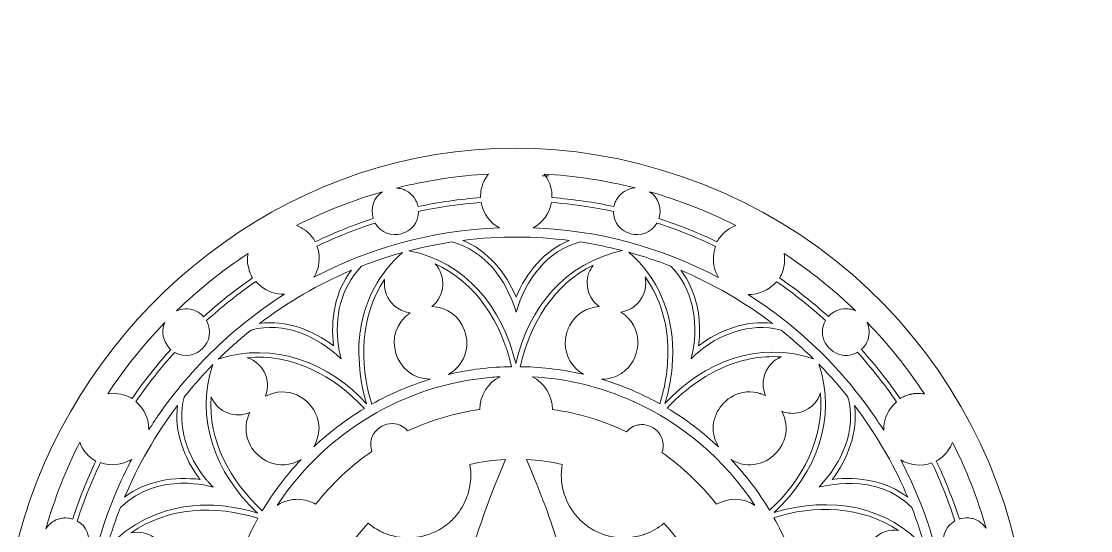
# Model space of a CAD drawing. Header units: inches. Extents: x 45 to 4631, y -57 to 970.
# Drawn here: x 1922 to 2822, y 542 to 970 of the extents above; entities that cross this region are included whole.
import ezdxf

# ---------------------------------------------------------------- set-up
doc = ezdxf.new("R2010")
doc.units = ezdxf.units.IN
doc.header["$MEASUREMENT"] = 0
doc.layers.add('_U+0421_U+043B_U+043E_U+0439 1', color=7, linetype='Continuous')

msp = doc.modelspace()

# ---------------------------------------------------------------- linework, layer by layer
at = {"layer": '_U+0421_U+043B_U+043E_U+0439 1', "color": 1, "lineweight": 9, "true_color": 0xff0000}
for points, knots in [([(2713.02, 217.21), (2713.59, 218.2), (2714.15, 219.19), (2714.71, 220.18), (2742.94, 270.35), (2760.75, 325.74), (2767.24, 382.56), (2767.25, 382.59), (2767.25, 382.62), (2767.25, 382.65), (2790.21, 583.8), (2669.97, 774.45), (2477.55, 840.09), (2096.94, 970.42), (1748.19, 540.3), (1981.29, 191.94), (2105.06, 6.96), (2350.14, -56.64), (2550.94, 55.96), (2550.94, 55.96), (2550.94, 55.96), (2550.94, 55.96), (2550.94, 55.96), (2550.94, 55.96), (2550.94, 55.96), (2617.46, 93.27), (2673.56, 147.95), (2712.78, 216.78), (2712.78, 216.79), (2712.79, 216.79), (2712.79, 216.79), (2712.87, 216.93), (2712.95, 217.07), (2713.02, 217.21)], [0, 0, 0, 0, 1, 1, 1, 2, 2, 2, 3, 3, 3, 4, 4, 4, 5, 5, 5, 6, 6, 6, 7, 7, 7, 8, 8, 8, 9, 9, 9, 10, 10, 10, 11, 11, 11, 11]), ([(3411.19, 839.48), (3411.19, 839.48), (3411.19, 839.48), (3411.19, 839.48), (3347.41, 861.91), (3279.13, 869.25), (3212.44, 860.05), (3212.44, 860.05), (3212.44, 860.05), (3212.44, 860.05), (2860.2, 812.45), (2709.42, 381.09), (2963.88, 126.54), (2992.06, 98.35), (3023.78, 74.09), (3058.52, 54.57), (3058.56, 54.53), (3063.87, 51.61), (3063.92, 51.59), (3063.92, 51.59), (3085.75, 39.28), (3114.75, 28.2), (3114.75, 28.2), (3114.75, 28.2), (3114.75, 28.2), (3232.08, -16.65), (3367.81, -8.37), (3481.15, 55.72), (3481.15, 55.72), (3481.15, 55.72), (3481.15, 55.72), (3481.15, 55.72), (3481.15, 55.72), (3481.15, 55.72), (3511.74, 72.86), (3539.25, 94.21), (3539.75, 95.21), (3580.15, 127.6), (3615.67, 168.19), (3643.36, 216.72), (3643.37, 216.72), (3643.37, 216.73), (3643.37, 216.73), (3643.4, 216.78), (3643.43, 216.84), (3643.46, 216.9), (3644.08, 217.97), (3644.69, 219.05), (3645.3, 220.13), (3672.44, 268.3), (3691.2, 323.69), (3697.95, 382.73), (3697.95, 382.74), (3697.96, 382.76), (3697.96, 382.77), (3697.96, 382.78), (3697.96, 382.78), (3697.96, 382.78), (3720.98, 584.3), (3600.31, 773.54), (3411.19, 839.48)], [0, 0, 0, 0, 1, 1, 1, 2, 2, 2, 3, 3, 3, 4, 4, 4, 5, 5, 5, 6, 6, 6, 7, 7, 7, 8, 8, 8, 9, 9, 9, 10, 10, 10, 11, 11, 11, 12, 12, 12, 13, 13, 13, 14, 14, 14, 15, 15, 15, 16, 16, 16, 17, 17, 17, 18, 18, 18, 19, 19, 19, 20, 20, 20, 20]), ([(2315.09, 842.15), (2314.79, 841.77), (2314.24, 841.04), (2313.81, 840.42), (2313.81, 840.42), (2313.81, 840.42), (2313.81, 840.42), (2313.81, 840.42), (2313.81, 840.42), (2313.81, 840.42), (2313.68, 840.24), (2313.55, 840.06), (2313.43, 839.88), (2313.43, 839.88), (2313.43, 839.88), (2313.43, 839.88), (2312.84, 838.98), (2312.29, 838.02), (2311.84, 837.17), (2311.84, 837.17), (2311.84, 837.17), (2311.84, 837.17), (2311.71, 836.91), (2311.57, 836.66), (2311.45, 836.39), (2311.45, 836.39), (2311.45, 836.39), (2311.45, 836.39), (2310, 833.3), (2308.97, 830.08), (2308.6, 826.35), (2308.46, 826), (2308.46, 822.7), (2308.47, 822.33), (2291.16, 821.02), (2273.08, 818.45), (2255.85, 814.76), (2255.6, 815.76), (2255.45, 816.68), (2254.68, 818.48), (2254.68, 818.48), (2254.68, 818.48), (2254.68, 818.48), (2254.34, 819.29), (2253.83, 820.28), (2253.52, 820.8), (2253.52, 820.8), (2253.52, 820.8), (2253.52, 820.8), (2253.24, 821.28), (2252.54, 822.31), (2252.5, 822.37), (2252.5, 822.37), (2252.5, 822.37), (2252.5, 822.37), (2252.4, 822.53), (2251.93, 823.13), (2251.43, 823.7), (2251.43, 823.85), (2248.55, 826.58), (2247.57, 827.07), (2247.1, 827.55), (2244.44, 828.79), (2243.78, 829.05), (2243.78, 829.07), (2242.23, 829.58), (2242.22, 829.58), (2240.7, 830.03), (2239.16, 830.29), (2237.78, 830.38), (2263.23, 836.79), (2289.09, 840.7), (2315.09, 842.15)], [0, 0, 0, 0, 1, 1, 1, 2, 2, 2, 3, 3, 3, 4, 4, 4, 5, 5, 5, 6, 6, 6, 7, 7, 7, 8, 8, 8, 9, 9, 9, 10, 10, 10, 11, 11, 11, 12, 12, 12, 13, 13, 13, 14, 14, 14, 15, 15, 15, 16, 16, 16, 17, 17, 17, 18, 18, 18, 19, 19, 19, 20, 20, 20, 21, 21, 21, 22, 22, 22, 23, 23, 23, 24, 24, 24, 24]), ([(2438.48, 830.45), (2435.16, 830.24), (2432.82, 829.38), (2429.95, 827.83), (2429.95, 827.83), (2425.77, 825.66), (2422.96, 820.96), (2422.96, 820.96), (2422.96, 820.96), (2422.96, 820.96), (2422.82, 820.74), (2422.71, 820.5), (2422.58, 820.27), (2422.58, 820.27), (2422.58, 820.27), (2422.58, 820.27), (2421.96, 819.13), (2421.42, 817.85), (2421.07, 816.72), (2421.07, 816.72), (2421.06, 816.79), (2420.57, 814.8), (2404.06, 818.32), (2386.56, 820.92), (2368.48, 822.3), (2368.48, 825.83), (2368.27, 828.54), (2367.21, 832.03), (2367.21, 832.03), (2367.21, 832.03), (2367.21, 832.03), (2366.92, 832.99), (2366.62, 833.82), (2366.3, 834.6), (2366.3, 834.63), (2365.85, 835.65), (2365.84, 835.68), (2365.84, 835.68), (2365.84, 835.68), (2365.84, 835.68), (2365.19, 837.13), (2364.4, 838.55), (2363.54, 839.85), (2363.54, 839.85), (2363.54, 839.85), (2363.54, 839.85), (2363.39, 840.08), (2363.23, 840.31), (2363.06, 840.54), (2373.07, 840.54), (2353.06, 840.54), (2363.06, 840.54), (2362.69, 841.08), (2362.02, 841.96), (2361.88, 842.13), (2386.92, 840.71), (2412.23, 837.01), (2438.48, 830.45)], [0, 0, 0, 0, 1, 1, 1, 2, 2, 2, 3, 3, 3, 4, 4, 4, 5, 5, 5, 6, 6, 6, 7, 7, 7, 8, 8, 8, 9, 9, 9, 10, 10, 10, 11, 11, 11, 12, 12, 12, 13, 13, 13, 14, 14, 14, 15, 15, 15, 16, 16, 16, 17, 17, 17, 18, 18, 18, 19, 19, 19, 19]), ([(2225.84, 827.18), (2218.56, 822.41), (2215.64, 814.03), (2218.03, 804.65), (2202.25, 799.57), (2185.43, 792.96), (2169.35, 785.26), (2168.6, 786.59), (2167.57, 788.11), (2166.57, 789.35), (2166.57, 789.35), (2166.57, 789.35), (2166.57, 789.35), (2165.3, 790.95), (2164.11, 792.15), (2162.77, 793.34), (2162.77, 793.34), (2162.77, 793.34), (2162.77, 793.34), (2162.12, 793.92), (2161.1, 794.72), (2160.61, 795.08), (2160.61, 795.08), (2160.61, 795.08), (2160.61, 795.08), (2160.6, 795.09), (2160.59, 795.1), (2160.58, 795.11), (2160.58, 795.11), (2160.58, 795.11), (2160.58, 795.11), (2158.54, 796.58), (2156.09, 797.97), (2153.59, 798.94), (2175.99, 810.25), (2200.23, 819.89), (2225.84, 827.18)], [0, 0, 0, 0, 1, 1, 1, 2, 2, 2, 3, 3, 3, 4, 4, 4, 5, 5, 5, 6, 6, 6, 7, 7, 7, 8, 8, 8, 9, 9, 9, 10, 10, 10, 11, 11, 11, 12, 12, 12, 12]), ([(2523.19, 798.84), (2517.71, 796.81), (2513.09, 793.21), (2510.44, 789.89), (2510.44, 789.89), (2510.44, 789.89), (2510.44, 789.89), (2509.68, 788.99), (2508.92, 787.92), (2508.92, 787.92), (2508.8, 787.74), (2508.66, 787.56), (2508.54, 787.37), (2508.54, 787.37), (2508.54, 787.37), (2508.54, 787.37), (2508.08, 786.69), (2507.63, 785.99), (2507.22, 785.26), (2492.21, 792.44), (2475.49, 799.2), (2458.39, 804.7), (2458.39, 804.7), (2458.39, 804.7), (2458.39, 804.7), (2458.39, 804.7), (2458.39, 804.7), (2458.39, 804.7), (2461.14, 812.62), (2458.4, 822.08), (2450.44, 827.26), (2475.16, 820.26), (2499.74, 810.69), (2523.19, 798.84)], [0, 0, 0, 0, 1, 1, 1, 2, 2, 2, 3, 3, 3, 4, 4, 4, 5, 5, 5, 6, 6, 6, 7, 7, 7, 8, 8, 8, 9, 9, 9, 10, 10, 10, 11, 11, 11, 11]), ([(2256.27, 810.71), (2272.81, 814.27), (2290.9, 816.95), (2308.89, 818.3), (2310.65, 808.63), (2316.54, 801.12), (2324.27, 796.95), (2267.24, 794.82), (2212.93, 779.29), (2168.25, 755.36), (2168.75, 756.36), (2169.51, 757.37), (2170.51, 759.89), (2173.2, 766.62), (2173.46, 774.32), (2170.8, 781.47), (2186.19, 788.85), (2202.87, 795.53), (2219.7, 800.93), (2229.73, 783.65), (2256.21, 790.9), (2256.27, 810.71)], [0, 0, 0, 0, 1, 1, 1, 2, 2, 2, 3, 3, 3, 4, 4, 4, 5, 5, 5, 6, 6, 6, 7, 7, 7, 7]), ([(2368.05, 818.27), (2391.92, 816.46), (2414.3, 812.11), (2420.15, 810.74), (2420.22, 790.72), (2446.75, 783.79), (2456.72, 800.98), (2473.82, 795.5), (2490.66, 788.73), (2506.1, 781.31), (2503.24, 774.14), (2503.35, 763.84), (2508.6, 755.21), (2459.34, 780.83), (2408.31, 794.8), (2352.66, 796.94), (2360.49, 801.15), (2366.45, 808.94), (2368.05, 818.27)], [0, 0, 0, 0, 1, 1, 1, 2, 2, 2, 3, 3, 3, 4, 4, 4, 5, 5, 5, 6, 6, 6, 6]), ([(2284.45, 785.12), (2312.35, 777.27), (2329.73, 754.09), (2338.28, 726.16), (2346.6, 753.33), (2364.38, 777.94), (2392.12, 785.12), (2405.85, 783.03), (2416.7, 780.59), (2427.87, 777.8), (2379.21, 767.38), (2349.21, 730.41), (2338.01, 682.85), (2326.82, 730.12), (2295.88, 768.36), (2248.18, 777.66), (2260.12, 780.78), (2272.23, 783.26), (2284.45, 785.12)], [0, 0, 0, 0, 1, 1, 1, 2, 2, 2, 3, 3, 3, 4, 4, 4, 5, 5, 5, 6, 6, 6, 6]), ([(2383.06, 786.37), (2362.23, 778.03), (2346.77, 759.12), (2338.28, 738.78), (2329.87, 758.93), (2314.41, 778), (2293.5, 786.37), (2325.22, 790.35), (2353.71, 789.82), (2383.06, 786.37)], [0, 0, 0, 0, 1, 1, 1, 2, 2, 2, 3, 3, 3, 3]), ([(2112.8, 775.33), (2111.41, 767.12), (2113.73, 762.33), (2113.73, 761.33), (2113.82, 761.02), (2113.92, 760.71), (2114.03, 760.4), (2114.03, 760.4), (2114.03, 760.4), (2114.03, 760.4), (2114.82, 758.13), (2116.02, 755.72), (2116.65, 754.79), (2102.1, 744.79), (2088.22, 733.78), (2075.46, 722.24), (2073.37, 724.62), (2070.54, 726.59), (2067.34, 727.73), (2067.34, 727.73), (2067.34, 727.73), (2067.34, 727.73), (2062.6, 729.42), (2057.27, 729.21), (2052.6, 727.08), (2070.74, 744.62), (2090.91, 760.92), (2112.8, 775.33)], [0, 0, 0, 0, 1, 1, 1, 2, 2, 2, 3, 3, 3, 4, 4, 4, 5, 5, 5, 6, 6, 6, 7, 7, 7, 8, 8, 8, 9, 9, 9, 9]), ([(2115.44, 711.02), (2143.3, 718.52), (2170.1, 706.34), (2191.13, 686.74), (2191.13, 686.74), (2191.13, 686.74), (2191.13, 686.74), (2189.79, 692.54), (2189.46, 693.55), (2188.93, 697.27), (2185.41, 722.07), (2190.48, 745.84), (2208.22, 764.67), (2219.5, 769.1), (2231.06, 772.96), (2242.86, 776.23), (2223.28, 759.19), (2211.06, 736.46), (2207.27, 710.08), (2207.27, 710.08), (2207.27, 710.08), (2207.27, 710.08), (2206.77, 709.08), (2202.74, 681.69), (2212.55, 649.11), (2182.24, 682.77), (2134.08, 702.16), (2087.78, 686.48), (2096.02, 694.59), (2105.51, 703.08), (2115.44, 711.02)], [0, 0, 0, 0, 1, 1, 1, 2, 2, 2, 3, 3, 3, 4, 4, 4, 5, 5, 5, 6, 6, 6, 7, 7, 7, 8, 8, 8, 9, 9, 9, 10, 10, 10, 10]), ([(2468.35, 764.67), (2486.4, 746.92), (2491.96, 718.31), (2486.93, 693.18), (2485.76, 688.12), (2486.88, 692.98), (2485.44, 686.74), (2485.44, 686.74), (2485.44, 686.74), (2485.44, 686.74), (2485.59, 686.88), (2490.26, 691.24), (2490.4, 691.37), (2507.33, 706.6), (2535.04, 718.05), (2561.13, 711.02), (2569.6, 704.25), (2579.42, 695.66), (2588.4, 686.86), (2542.21, 702.5), (2496.39, 684.29), (2463.54, 649.38), (2468.04, 664.39), (2470.11, 679.17), (2470.06, 692.71), (2470.06, 692.71), (2470.06, 692.71), (2470.06, 692.71), (2469.95, 725.74), (2457.58, 755.14), (2433.18, 776.38), (2444.98, 773.12), (2456.94, 769.15), (2468.35, 764.67)], [0, 0, 0, 0, 1, 1, 1, 2, 2, 2, 3, 3, 3, 4, 4, 4, 5, 5, 5, 6, 6, 6, 7, 7, 7, 8, 8, 8, 9, 9, 9, 10, 10, 10, 11, 11, 11, 11]), ([(2560.73, 756.25), (2560.73, 756.25), (2560.73, 756.25), (2560.73, 756.25), (2561.73, 758.16), (2562.53, 760.21), (2563.09, 762.27), (2563.1, 762.29), (2563.35, 763.29), (2563.35, 763.29), (2563.43, 763.61), (2563.5, 763.94), (2563.57, 764.28), (2563.57, 764.28), (2563.57, 764.28), (2563.57, 764.28), (2564.29, 767.81), (2564.43, 771.58), (2563.88, 775.25), (2585.55, 760.98), (2605.81, 744.63), (2623.86, 727.18), (2620.68, 728.63), (2619.03, 728.57), (2618.03, 728.82), (2618.03, 728.82), (2618.03, 728.82), (2618.03, 728.82), (2615.16, 729.16), (2611.99, 728.86), (2609.11, 727.83), (2609.11, 727.83), (2609.11, 727.83), (2609.11, 727.83), (2608.65, 727.67), (2607.64, 727.25), (2607.48, 727.18), (2607.4, 727.14), (2605.43, 726.13), (2605.43, 726.06), (2603.73, 725.01), (2602.14, 723.65), (2601, 722.34), (2588.07, 734.02), (2574.27, 744.93), (2559.92, 754.79), (2559.94, 754.82), (2560.24, 755.3), (2560.73, 756.25)], [0, 0, 0, 0, 1, 1, 1, 2, 2, 2, 3, 3, 3, 4, 4, 4, 5, 5, 5, 6, 6, 6, 7, 7, 7, 8, 8, 8, 9, 9, 9, 10, 10, 10, 11, 11, 11, 12, 12, 12, 13, 13, 13, 14, 14, 14, 15, 15, 15, 16, 16, 16, 16]), ([(2270.22, 766.62), (2304.57, 751.33), (2326.2, 716.9), (2334.44, 680.22), (2317.19, 679.96), (2299.24, 677.9), (2281.47, 673.77), (2294.34, 681), (2300.16, 696.11), (2294.96, 710.67), (2294.96, 710.67), (2294.96, 710.67), (2294.96, 710.67), (2294.96, 710.67), (2294.96, 710.67), (2294.96, 710.67), (2294.85, 710.99), (2294.75, 711.27), (2294.75, 711.27), (2290.58, 722.24), (2280.7, 730.3), (2267.43, 730.77), (2278.8, 739.86), (2279.67, 756.33), (2270.22, 766.62)], [0, 0, 0, 0, 1, 1, 1, 2, 2, 2, 3, 3, 3, 4, 4, 4, 5, 5, 5, 6, 6, 6, 7, 7, 7, 8, 8, 8, 8]), ([(2403.24, 765.57), (2402.22, 764.25), (2401.22, 762.66), (2400.4, 760.91), (2400.4, 760.91), (2400.4, 760.91), (2400.4, 760.91), (2396.91, 755.67), (2395.81, 739.79), (2408.03, 730.73), (2397.43, 729.96), (2388.27, 724.35), (2383.25, 714.62), (2383.25, 714.62), (2383.25, 714.62), (2383.25, 714.62), (2382.48, 713.13), (2381.84, 711.59), (2381.33, 710.04), (2381.33, 710.04), (2381.33, 710.04), (2381.33, 710.04), (2380.31, 706.95), (2379.71, 703.79), (2379.7, 700.12), (2379.7, 700.12), (2379.7, 700.12), (2379.7, 700.12), (2379.67, 689.59), (2384.85, 679.64), (2395.01, 673.79), (2376.17, 678.17), (2355.89, 680.23), (2341.58, 680.23), (2349.88, 716.18), (2370.18, 749.68), (2403.24, 765.57)], [0, 0, 0, 0, 1, 1, 1, 2, 2, 2, 3, 3, 3, 4, 4, 4, 5, 5, 5, 6, 6, 6, 7, 7, 7, 8, 8, 8, 9, 9, 9, 10, 10, 10, 11, 11, 11, 12, 12, 12, 12]), ([(2199.75, 761.23), (2185.94, 743.64), (2181.98, 719.6), (2184.81, 697.68), (2166.83, 711.16), (2144.72, 719.63), (2122.56, 716.56), (2145.93, 734.31), (2172.01, 749.53), (2199.75, 761.23)], [0, 0, 0, 0, 1, 1, 1, 2, 2, 2, 3, 3, 3, 3]), ([(2442.86, 736.33), (2442.86, 736.33), (2445.22, 739.44), (2446.47, 743.98), (2447.53, 747.82), (2447.65, 751.81), (2446.78, 755.74), (2459.71, 737.92), (2465.98, 715.54), (2465.98, 693.67), (2465.98, 693.67), (2465.98, 693.67), (2465.98, 693.67), (2466.11, 678.49), (2463.55, 663.08), (2459.17, 649), (2452.7, 652.62), (2445.85, 656.04), (2438.76, 659.16), (2429.55, 663.24), (2419.77, 666.88), (2410.24, 669.74), (2416.68, 669.77), (2422.34, 671.58), (2426.93, 674.59), (2426.93, 674.59), (2426.93, 674.59), (2426.93, 674.59), (2428.13, 675.38), (2429.32, 676.28), (2430.33, 677.18), (2430.33, 677.18), (2430.33, 677.18), (2430.33, 677.18), (2444.12, 689.43), (2445.49, 714.2), (2426.4, 726.14), (2432.8, 727.12), (2438.82, 730.58), (2442.86, 736.33)], [0, 0, 0, 0, 1, 1, 1, 2, 2, 2, 3, 3, 3, 4, 4, 4, 5, 5, 5, 6, 6, 6, 7, 7, 7, 8, 8, 8, 9, 9, 9, 10, 10, 10, 11, 11, 11, 12, 12, 12, 13, 13, 13, 13]), ([(2554.01, 716.56), (2532.16, 719.58), (2508.99, 711.01), (2491.76, 697.68), (2494.58, 719.6), (2490.73, 743.3), (2476.81, 761.23), (2504.08, 749.73), (2530.22, 734.62), (2554.01, 716.56)], [0, 0, 0, 0, 1, 1, 1, 2, 2, 2, 3, 3, 3, 3]), ([(2051.1, 692.21), (2068.41, 682.43), (2087.57, 701.71), (2077.83, 718.92), (2090.92, 730.79), (2105.15, 742.02), (2119.57, 751.88), (2120.93, 750.24), (2122.24, 748.98), (2123.82, 747.7), (2123.82, 747.7), (2123.82, 747.7), (2123.82, 747.7), (2129.22, 743.35), (2136.13, 740.88), (2143.43, 741.06), (2101.54, 714.64), (2065.09, 679.59), (2037, 638.78), (2037, 638.78), (2037, 638.78), (2037, 638.78), (2036.49, 638.27), (2029.65, 627.68), (2029.26, 627.07), (2029.48, 635.96), (2025.69, 644.91), (2018.44, 650.93), (2028.45, 665.5), (2039.85, 679.81), (2051.1, 692.21)], [0, 0, 0, 0, 1, 1, 1, 2, 2, 2, 3, 3, 3, 4, 4, 4, 5, 5, 5, 6, 6, 6, 7, 7, 7, 8, 8, 8, 9, 9, 9, 10, 10, 10, 10]), ([(2249.25, 725.57), (2224.16, 708.59), (2236.53, 669.74), (2266.31, 669.74), (2249.46, 664.63), (2232.95, 657.73), (2216.92, 648.74), (2206.06, 683.52), (2207.06, 723.17), (2227.7, 753.38), (2226.74, 746.58), (2228.69, 739.38), (2233.47, 733.88), (2233.47, 733.88), (2233.47, 733.88), (2233.47, 733.88), (2234.47, 732.88), (2234.45, 732.64), (2236.34, 731.07), (2236.34, 731.07), (2236.34, 731.07), (2236.34, 731.07), (2236.69, 730.79), (2237.04, 730.51), (2237.4, 730.24), (2237.4, 730.24), (2237.4, 730.24), (2237.4, 730.24), (2237.4, 730.24), (2237.4, 730.24), (2237.4, 730.24), (2240.93, 727.63), (2245.03, 726.05), (2249.25, 725.57)], [0, 0, 0, 0, 1, 1, 1, 2, 2, 2, 3, 3, 3, 4, 4, 4, 5, 5, 5, 6, 6, 6, 7, 7, 7, 8, 8, 8, 9, 9, 9, 10, 10, 10, 11, 11, 11, 11]), ([(2557.31, 751.67), (2572.06, 741.56), (2586.3, 730.2), (2598.63, 719.02), (2596.98, 716.11), (2595.97, 712.75), (2595.97, 709.25), (2595.97, 709.25), (2595.97, 709.25), (2595.97, 709.25), (2595.98, 703.1), (2599.12, 696.92), (2605.06, 692.96), (2605.06, 692.96), (2605.06, 692.96), (2605.06, 692.96), (2609.74, 689.89), (2615.38, 688.89), (2620.82, 690.42), (2623.14, 691.07), (2624.36, 691.82), (2625.36, 692.32), (2637.48, 678.97), (2648.87, 664.44), (2658.34, 650.62), (2651.55, 645), (2647.5, 636.75), (2647.5, 626.76), (2645.77, 629.53), (2641.85, 635.53), (2638.08, 640.92), (2610.21, 680.79), (2574.44, 714.95), (2533.44, 740.87), (2542.03, 740.65), (2550.7, 743.95), (2557.31, 751.67)], [0, 0, 0, 0, 1, 1, 1, 2, 2, 2, 3, 3, 3, 4, 4, 4, 5, 5, 5, 6, 6, 6, 7, 7, 7, 8, 8, 8, 9, 9, 9, 10, 10, 10, 11, 11, 11, 12, 12, 12, 12]), ([(2042.88, 717.35), (2040.22, 711.53), (2040.53, 704.8), (2044.41, 698.74), (2044.41, 698.74), (2045.04, 697.78), (2045.31, 697.43), (2045.31, 697.43), (2046.37, 695.97), (2047.77, 694.55), (2036.38, 681.97), (2025.31, 668.06), (2015.28, 653.48), (2014.22, 654.11), (2012.87, 654.79), (2011.87, 655.23), (2011.87, 655.23), (2011.87, 655.23), (2011.87, 655.23), (2006.77, 657.44), (2000.75, 658.37), (1994.86, 657.5), (2008.36, 677.97), (2024.4, 698.25), (2042.88, 717.35)], [0, 0, 0, 0, 1, 1, 1, 2, 2, 2, 3, 3, 3, 4, 4, 4, 5, 5, 5, 6, 6, 6, 7, 7, 7, 8, 8, 8, 8]), ([(2634.06, 702.5), (2634.06, 702.5), (2634.06, 702.5), (2634.06, 702.5), (2636, 707.71), (2635.49, 713.22), (2633.52, 717.53), (2651.02, 699.46), (2667.38, 679.24), (2681.82, 657.32), (2679.86, 657.65), (2677.36, 657.82), (2675.03, 657.69), (2685.04, 657.69), (2665.03, 657.69), (2675.03, 657.69), (2673.41, 657.6), (2671.51, 657.33), (2669.99, 656.98), (2669.99, 656.98), (2668.57, 656.66), (2666.94, 656.1), (2666.94, 656.1), (2666.94, 656.1), (2666.94, 656.1), (2665.6, 655.64), (2664.44, 655.15), (2663.23, 654.54), (2663.23, 654.54), (2663.23, 654.54), (2663.23, 654.54), (2662.58, 654.21), (2661.91, 653.85), (2661.29, 653.48), (2651.89, 667.14), (2640.72, 681.4), (2628.7, 694.67), (2629.72, 695.71), (2632.32, 697.86), (2634.06, 702.5)], [0, 0, 0, 0, 1, 1, 1, 2, 2, 2, 3, 3, 3, 4, 4, 4, 5, 5, 5, 6, 6, 6, 7, 7, 7, 8, 8, 8, 9, 9, 9, 10, 10, 10, 11, 11, 11, 12, 12, 12, 13, 13, 13, 13]), ([(2210.7, 645.14), (2195.15, 635.8), (2180.9, 624.9), (2168.03, 612.77), (2172.74, 620.73), (2172.93, 629.54), (2172.31, 631.39), (2172.31, 632.85), (2171.36, 636.44), (2170.84, 637.93), (2170.84, 637.93), (2170.84, 637.93), (2170.84, 637.93), (2165.1, 654.49), (2145.56, 664.94), (2127.47, 655.34), (2129.51, 660.57), (2129.77, 666.42), (2127.95, 671.97), (2127.95, 671.97), (2127.95, 671.97), (2127.95, 671.97), (2127.88, 672.18), (2127.5, 673.26), (2127.42, 673.43), (2127.42, 673.43), (2127.42, 673.43), (2127.42, 673.43), (2124.85, 679.84), (2119.66, 685.24), (2112.02, 687.78), (2149.51, 691.73), (2185.45, 672.48), (2210.7, 645.14)], [0, 0, 0, 0, 1, 1, 1, 2, 2, 2, 3, 3, 3, 4, 4, 4, 5, 5, 5, 6, 6, 6, 7, 7, 7, 8, 8, 8, 9, 9, 9, 10, 10, 10, 11, 11, 11, 11]), ([(2510.06, 678.48), (2510.06, 678.48), (2510.06, 678.48), (2510.06, 678.48), (2526.34, 686), (2543.83, 689.74), (2561.41, 688.41), (2558.48, 687.44), (2552.68, 683.93), (2549.13, 677.45), (2549.09, 677.42), (2548.37, 675.96), (2548.39, 676), (2545.26, 668.8), (2545.52, 661.88), (2548.12, 655.87), (2548.12, 655.87), (2548.12, 655.87), (2548.12, 655.87), (2545.9, 656.94), (2543.89, 657.57), (2543.89, 657.57), (2542.69, 657.81), (2535.21, 660.76), (2525.54, 657.59), (2525.53, 657.59), (2525.52, 657.58), (2525.51, 657.58), (2512.82, 653.42), (2504.08, 641.15), (2504.08, 628.77), (2504.08, 628.77), (2504.08, 628.77), (2504.08, 628.77), (2504, 622.19), (2505.95, 617.56), (2508.53, 612.78), (2496.06, 624.53), (2481.25, 635.95), (2465.39, 645.42), (2477.79, 658.86), (2493.09, 670.64), (2510.06, 678.48)], [0, 0, 0, 0, 1, 1, 1, 2, 2, 2, 3, 3, 3, 4, 4, 4, 5, 5, 5, 6, 6, 6, 7, 7, 7, 8, 8, 8, 9, 9, 9, 10, 10, 10, 11, 11, 11, 12, 12, 12, 13, 13, 13, 14, 14, 14, 14]), ([(1999.13, 544.62), (2001.28, 551.06), (2003.19, 556.24), (2005.43, 562), (2037.99, 593.12), (2082.39, 579.08), (2083.39, 579.08), (2078.68, 584.14), (2078.7, 584.07), (2077.38, 585.68), (2061.85, 604.52), (2052.65, 630.76), (2059.12, 654.73), (2066.84, 664.37), (2075.48, 674.03), (2083.29, 681.98), (2067.76, 637.15), (2085.08, 590.76), (2120.79, 557.19), (2119.79, 557.54), (2107.69, 561.14), (2094.29, 562.73), (2093.29, 563.23), (2034.03, 573.11), (1993.72, 526.84), (1995.33, 532.66), (1997.12, 538.6), (1999.13, 544.62)], [0, 0, 0, 0, 1, 1, 1, 2, 2, 2, 3, 3, 3, 4, 4, 4, 5, 5, 5, 6, 6, 6, 7, 7, 7, 8, 8, 8, 9, 9, 9, 9]), ([(2617.45, 654.73), (2624.92, 627.03), (2612.52, 599.82), (2593.17, 579.08), (2594.39, 579.08), (2641.01, 592.59), (2671.14, 562), (2675.6, 550.55), (2679.67, 538.26), (2682.7, 527.37), (2650.99, 563.77), (2602.38, 571.77), (2555.5, 557.66), (2590.94, 591.05), (2608.33, 636.86), (2592.9, 682.37), (2601.72, 673.41), (2610.66, 663.21), (2617.45, 654.73)], [0, 0, 0, 0, 1, 1, 1, 2, 2, 2, 3, 3, 3, 4, 4, 4, 5, 5, 5, 6, 6, 6, 6]), ([(2318.46, 671.37), (2319.54, 671.45), (2324.27, 671.82), (2324.89, 671.82), (2314.6, 666.78), (2307.74, 656.35), (2307.74, 644.27), (2287.36, 641.37), (2266.76, 635.44), (2247.07, 626.21), (2237.16, 637.73), (2220.39, 631.87), (2216.75, 619.78), (2216.75, 619.78), (2216.75, 619.78), (2216.75, 619.78), (2215.7, 616.24), (2215.83, 612.66), (2217.07, 609.05), (2199.22, 596.8), (2183.43, 581.99), (2169.65, 564.56), (2165.38, 567.04), (2160.37, 568.59), (2155.11, 568.74), (2155.11, 568.74), (2155.11, 568.74), (2155.11, 568.74), (2148.86, 568.92), (2142.66, 567.14), (2137.38, 563.65), (2177.97, 625.32), (2244.49, 665.28), (2318.46, 671.37)], [0, 0, 0, 0, 1, 1, 1, 2, 2, 2, 3, 3, 3, 4, 4, 4, 5, 5, 5, 6, 6, 6, 7, 7, 7, 8, 8, 8, 9, 9, 9, 10, 10, 10, 11, 11, 11, 11]), ([(2539.18, 563.67), (2529.49, 570.07), (2517.12, 570.47), (2506.92, 564.56), (2493.82, 581.2), (2478.26, 595.94), (2460.95, 608.04), (2465.47, 620.86), (2455, 631.96), (2443.51, 631.57), (2443.51, 631.57), (2443.51, 631.57), (2443.51, 631.57), (2441.77, 631.51), (2440.29, 631.13), (2440.29, 631.13), (2439.21, 630.77), (2435.08, 629.99), (2431.1, 625.46), (2411.65, 634.77), (2390.71, 641.15), (2368.83, 644.27), (2368.83, 656.15), (2362.13, 666.7), (2351.73, 671.81), (2380.56, 670.22), (2409.63, 663.36), (2437.19, 650.86), (2437.34, 650.79), (2437.49, 650.72), (2437.65, 650.65), (2477.61, 632.44), (2513.45, 602.75), (2539.18, 563.67)], [0, 0, 0, 0, 1, 1, 1, 2, 2, 2, 3, 3, 3, 4, 4, 4, 5, 5, 5, 6, 6, 6, 7, 7, 7, 8, 8, 8, 9, 9, 9, 10, 10, 10, 11, 11, 11, 11]), ([(2594.21, 658.15), (2598.07, 621.02), (2579.17, 584.62), (2551.53, 559.52), (2542.25, 574.96), (2531.37, 589.22), (2519.15, 602.16), (2533.54, 593.64), (2549.84, 598.14), (2558.97, 609.95), (2563.48, 615.78), (2564.61, 621.64), (2564.61, 621.64), (2566.22, 628.39), (2565.45, 635.74), (2561.75, 642.7), (2566.69, 640.85), (2571.78, 640.42), (2577.06, 641.83), (2577.06, 641.83), (2577.06, 641.83), (2577.06, 641.83), (2578.06, 642.33), (2589.82, 644.56), (2594.21, 658.15)], [0, 0, 0, 0, 1, 1, 1, 2, 2, 2, 3, 3, 3, 4, 4, 4, 5, 5, 5, 6, 6, 6, 7, 7, 7, 8, 8, 8, 8]), ([(2053.57, 647.61), (2050.36, 626.24), (2059.03, 602.98), (2072.46, 585.39), (2051.66, 588.07), (2026.89, 584.58), (2008.87, 570.45), (2020.07, 596.96), (2035, 623.18), (2053.57, 647.61)], [0, 0, 0, 0, 1, 1, 1, 2, 2, 2, 3, 3, 3, 3]), ([(2081.73, 655.01), (2087.43, 641.54), (2102.28, 636.53), (2114.29, 641.72), (2110.96, 634.83), (2110.21, 627.49), (2112.18, 620.45), (2112.18, 620.45), (2112.97, 617.78), (2113.11, 617.65), (2119.47, 601.32), (2139.62, 591.55), (2157.41, 602.16), (2144.43, 588.4), (2133.03, 573.04), (2124.76, 559.05), (2097.89, 584.22), (2078.92, 617.88), (2081.73, 655.01)], [0, 0, 0, 0, 1, 1, 1, 2, 2, 2, 3, 3, 3, 4, 4, 4, 5, 5, 5, 6, 6, 6, 6]), ([(2667.69, 570.46), (2650.33, 584.12), (2626.2, 588.24), (2604.1, 585.39), (2617.46, 602.88), (2626.04, 625.63), (2623, 647.61), (2642.67, 621.73), (2659.1, 591.92), (2667.69, 570.46)], [0, 0, 0, 0, 1, 1, 1, 2, 2, 2, 3, 3, 3, 3]), ([(1971.21, 616.73), (1973.71, 609.89), (1978.59, 604.28), (1984.79, 600.8), (1977.47, 585.52), (1970.75, 568.77), (1965.36, 552.05), (1964.61, 552.29), (1963.87, 552.48), (1963.13, 552.63), (1963, 552.72), (1961.15, 552.95), (1961.31, 552.93), (1958.39, 553.27), (1957.57, 552.9), (1956.57, 552.9), (1953.33, 552.47), (1950.81, 551.17), (1950.81, 551.17), (1947.46, 549.52), (1944.69, 546.96), (1942.8, 544.06), (1949.91, 569.09), (1959.45, 593.48), (1971.21, 616.73)], [0, 0, 0, 0, 1, 1, 1, 2, 2, 2, 3, 3, 3, 4, 4, 4, 5, 5, 5, 6, 6, 6, 7, 7, 7, 8, 8, 8, 8]), ([(2696.2, 603.84), (2696.39, 603.84), (2699.36, 606.52), (2701.56, 609.55), (2703.12, 611.7), (2704.44, 614.06), (2705.42, 616.59), (2717.07, 593.54), (2726.61, 569.23), (2733.68, 544.36), (2731.19, 548.13), (2727.16, 551.2), (2722.45, 552.5), (2721.45, 552.5), (2718.46, 553.95), (2712.94, 552.68), (2712.94, 552.68), (2711.9, 552.43), (2711.16, 552.19), (2705.63, 569.32), (2698.86, 586.06), (2691.78, 600.8), (2692.78, 601.43), (2694.23, 602.21), (2696.2, 603.84)], [0, 0, 0, 0, 1, 1, 1, 2, 2, 2, 3, 3, 3, 4, 4, 4, 5, 5, 5, 6, 6, 6, 7, 7, 7, 8, 8, 8, 8]), ([(2014.92, 602.28), (2014.42, 601.28), (2009.62, 592.4), (2004.11, 579.99), (1985.86, 538.92), (1974.98, 494.02), (1973.15, 446.37), (1968.79, 454.47), (1960.85, 460.21), (1951.77, 461.76), (1953.13, 479.69), (1955.8, 497.52), (1959.3, 513.81), (1980.19, 513.84), (1985.72, 542.07), (1969.08, 550.38), (1973.15, 563.41), (1980.36, 582.28), (1988.77, 599.75), (1997.94, 596.33), (2006.29, 597.67), (2014.92, 602.28)], [0, 0, 0, 0, 1, 1, 1, 2, 2, 2, 3, 3, 3, 4, 4, 4, 5, 5, 5, 6, 6, 6, 7, 7, 7, 7]), ([(2213.9, 548.57), (2217.42, 545.64), (2221.5, 543.09), (2225.63, 541.2), (2225.63, 541.2), (2232.15, 537.97), (2240.88, 536.83), (2240.88, 536.83), (2240.88, 536.83), (2240.88, 536.83), (2246.26, 536.12), (2251.85, 536.29), (2256.77, 537.14), (2256.77, 537.14), (2260.29, 537.68), (2264.59, 539.12), (2264.59, 539.12), (2264.59, 539.12), (2264.59, 539.12), (2266.23, 539.67), (2268.51, 540.58), (2270.28, 541.42), (2270.28, 541.42), (2270.28, 541.42), (2270.28, 541.42), (2274.7, 543.52), (2278.83, 546.28), (2282.33, 549.36), (2282.36, 549.36), (2284.4, 551.31), (2284.43, 551.33), (2285.43, 552.33), (2286.58, 553.51), (2287.96, 555.17), (2287.96, 555.17), (2287.96, 555.17), (2287.96, 555.17), (2291.22, 559), (2294.67, 564.64), (2296.91, 570.69), (2296.91, 570.69), (2296.91, 570.69), (2296.91, 570.69), (2297, 570.92), (2298.15, 574.24), (2298.15, 574.47), (2298.88, 576.99), (2299.44, 579.67), (2299.78, 582.28), (2299.78, 582.28), (2299.78, 582.28), (2299.78, 582.28), (2300.44, 587.36), (2300.39, 592.73), (2299.46, 598.05), (2308.96, 600.27), (2318.97, 601.74), (2329.44, 602.28), (2303.55, 541.07), (2300.12, 519.24), (2300.12, 519.24), (2298.3, 510.22), (2298.61, 502.91), (2299.59, 498.97), (2296.35, 501.68), (2292.8, 504.12), (2288.22, 506.18), (2288.21, 506.19), (2286.26, 507.01), (2286.25, 507.01), (2286.25, 507.01), (2286.25, 507.01), (2286.25, 507.01), (2265.51, 515.36), (2217.39, 522.03), (2195.22, 524.78), (2200.72, 533.23), (2206.97, 541.19), (2213.9, 548.57)], [0, 0, 0, 0, 1, 1, 1, 2, 2, 2, 3, 3, 3, 4, 4, 4, 5, 5, 5, 6, 6, 6, 7, 7, 7, 8, 8, 8, 9, 9, 9, 10, 10, 10, 11, 11, 11, 12, 12, 12, 13, 13, 13, 14, 14, 14, 15, 15, 15, 16, 16, 16, 17, 17, 17, 18, 18, 18, 19, 19, 19, 20, 20, 20, 21, 21, 21, 22, 22, 22, 23, 23, 23, 24, 24, 24, 25, 25, 25, 26, 26, 26, 26]), ([(2347.12, 602.28), (2357.24, 601.76), (2367.26, 600.35), (2377.09, 598.06), (2375.69, 590.14), (2376.31, 581.74), (2378.07, 575.6), (2378.07, 575.6), (2378.07, 575.6), (2378.07, 575.6), (2379.9, 568.73), (2383.16, 562.01), (2387.98, 555.99), (2387.98, 555.99), (2391.95, 550.71), (2398.42, 546.06), (2398.42, 546.06), (2398.42, 546.06), (2398.42, 546.06), (2398.82, 545.77), (2400.7, 544.51), (2400.76, 544.47), (2400.76, 544.47), (2400.76, 544.47), (2400.76, 544.47), (2401.14, 544.23), (2403.14, 543.05), (2403.21, 543.01), (2403.21, 543.01), (2403.21, 543.01), (2403.21, 543.01), (2404.03, 542.54), (2405.02, 542.03), (2405.74, 541.67), (2405.74, 541.67), (2405.74, 541.67), (2405.74, 541.67), (2411.28, 538.95), (2416.68, 537.76), (2416.68, 537.76), (2424.8, 535.87), (2433.82, 535.9), (2442.36, 538.14), (2442.36, 538.14), (2442.36, 538.14), (2442.36, 538.14), (2444.45, 538.69), (2446.72, 539.49), (2446.72, 539.49), (2452.46, 541.54), (2457.87, 544.59), (2462.66, 548.57), (2469.47, 541.33), (2475.8, 533.3), (2481.34, 524.79), (2459.01, 522.01), (2411.06, 515.36), (2390.32, 507.02), (2390.32, 507.02), (2390.32, 507.02), (2390.32, 507.02), (2385.22, 504.96), (2380.68, 502.17), (2376.97, 498.97), (2376.97, 500.09), (2378.81, 505.89), (2376.9, 516.83), (2376.9, 516.83), (2376.9, 516.83), (2376.9, 516.83), (2375.99, 522.06), (2374.42, 528), (2372.94, 533.06), (2372.94, 533.06), (2372.94, 533.07), (2372.94, 533.07), (2366.73, 554.28), (2355.7, 582.01), (2347.12, 602.28)], [0, 0, 0, 0, 1, 1, 1, 2, 2, 2, 3, 3, 3, 4, 4, 4, 5, 5, 5, 6, 6, 6, 7, 7, 7, 8, 8, 8, 9, 9, 9, 10, 10, 10, 11, 11, 11, 12, 12, 12, 13, 13, 13, 14, 14, 14, 15, 15, 15, 16, 16, 16, 17, 17, 17, 18, 18, 18, 19, 19, 19, 20, 20, 20, 21, 21, 21, 22, 22, 22, 23, 23, 23, 24, 24, 24, 25, 25, 25, 26, 26, 26, 26]), ([(2687.96, 599.41), (2693.41, 588.5), (2701.49, 569.06), (2707.44, 550.52), (2705.42, 549.35), (2703.41, 547.7), (2701.86, 545.78), (2701.64, 545.63), (2700.42, 543.76), (2700.26, 543.48), (2695.37, 535.1), (2697.67, 523.8), (2705.41, 517.86), (2705.41, 517.86), (2705.41, 517.86), (2705.41, 517.86), (2706.41, 516.86), (2710.97, 513.96), (2717.24, 513.95), (2720.77, 497.53), (2723.46, 479.61), (2724.83, 461.38), (2723.53, 461.16), (2722.26, 460.85), (2721.03, 460.47), (2720.69, 460.47), (2716.86, 459.08), (2713.93, 457.21), (2713.4, 456.88), (2712.84, 456.49), (2712.84, 456.49), (2712.84, 456.49), (2712.84, 456.49), (2712.84, 456.49), (2708.81, 453.71), (2705.59, 450.01), (2703.43, 446.01), (2701.38, 500.72), (2687.34, 553.44), (2661.81, 601.96), (2669.62, 597.19), (2679.25, 596.17), (2687.96, 599.41)], [0, 0, 0, 0, 1, 1, 1, 2, 2, 2, 3, 3, 3, 4, 4, 4, 5, 5, 5, 6, 6, 6, 7, 7, 7, 8, 8, 8, 9, 9, 9, 10, 10, 10, 11, 11, 11, 12, 12, 12, 13, 13, 13, 14, 14, 14, 14]), ([(2121.17, 552.82), (2112.86, 537.97), (2105.67, 521.37), (2100.41, 503.91), (2100.34, 522.84), (2084.83, 534.33), (2070.06, 534.33), (2070.06, 534.33), (2070.06, 534.33), (2070.06, 534.33), (2059.91, 534.51), (2050.07, 529.79), (2043.98, 520.07), (2041.84, 534.14), (2028.27, 543.49), (2014.37, 540.44), (2045.2, 562.63), (2085.65, 563.87), (2121.17, 552.82)], [0, 0, 0, 0, 1, 1, 1, 2, 2, 2, 3, 3, 3, 4, 4, 4, 5, 5, 5, 6, 6, 6, 6]), ([(2659.84, 542.53), (2646.12, 544.41), (2633.58, 534.72), (2632.01, 520.98), (2613.71, 546.58), (2576.15, 532.92), (2576.15, 503.94), (2573.5, 512.72), (2570, 522.14), (2567, 529.19), (2563.49, 537.43), (2559.54, 545.47), (2555.14, 553.3), (2588.26, 564.34), (2629.73, 563.1), (2659.84, 542.53)], [0, 0, 0, 0, 1, 1, 1, 2, 2, 2, 3, 3, 3, 4, 4, 4, 5, 5, 5, 5])]:
    msp.add_open_spline(points, degree=3, knots=knots, dxfattribs=at)

doc.saveas('drawing.dxf')
